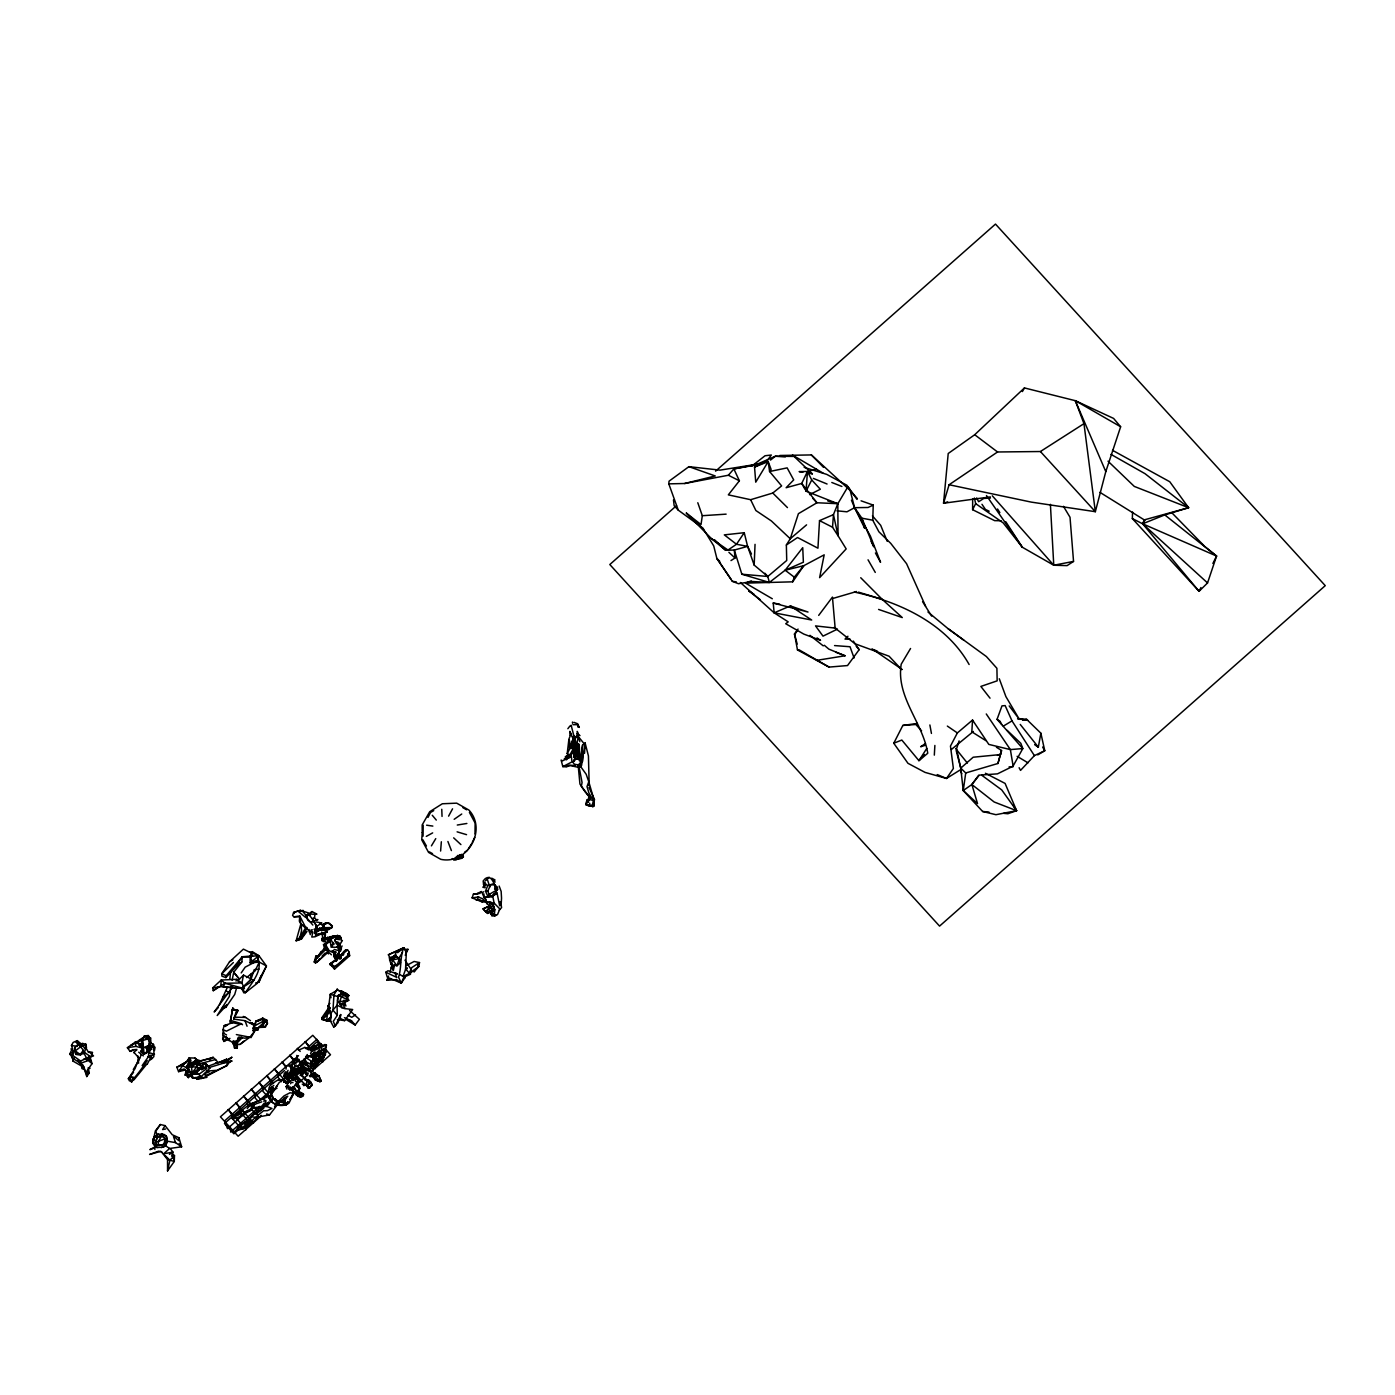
<?xml version="1.0" encoding="UTF-8"?>
<svg xmlns="http://www.w3.org/2000/svg" width="1395" height="1395" viewBox="0 0 1395 1395"><rect width="100%" height="100%" fill="white"/><g stroke="black" fill="none" stroke-linecap="round" stroke-linejoin="round"><path stroke-width="1.5" d="M154.862 1149.445L154.862 1146.341M572.386 746.22L571.253 745.61L574.548 746.569L572.386 746.22L572.874 742.035L574.252 757.258L574.391 756.317M584.557 753.283L585.115 742.977L584.522 744.198L577.53 735.618L577.251 731.381L578.576 734.45L576.763 744.947L574.165 737.519L577.53 735.618M1001.139 520.753L994.652 520.649L972.611 509.698L972.681 499.044M147.94 1046.703L150.451 1043.46L150.276 1038.368L148.288 1035.526L144.435 1035.979L142.743 1039.816L143.022 1045.936L138.506 1044.768L143.232 1048.848M341.67 954.529C343.222 951.756 346.989 946.787 349.151 952.192L347.843 955.697L335.846 966.264L333.911 966.735L330.981 963.352L329.743 963.997L339.055 957.005M80.631 1061.002L88.356 1057.532L86.891 1060.967L80.596 1063.374L80.631 1061.002L71.895 1054.864L73.813 1053.051L71.476 1045.465L73.15 1042.449L77.178 1040.653L81.852 1044.419M291.102 1070.488L291.328 1073.731L290.282 1074.063L292.462 1069.686L302.419 1067.489L302.244 1061.996L300.989 1067.297M151.567 1045.849L149.195 1050.4L148.376 1056.608L151.549 1055.649L147.992 1057.305L142.133 1065.606M294.868 1067.158L289.916 1073.592L292.967 1061.037L295.008 1059.433L299.227 1059.45M577.757 751.992L577.826 747.877M196.765 1063.897L196.8 1062.572L191.935 1067.053L192.057 1064.472L195.195 1064.089M405.248 955.331L407.95 949.106L406.346 952.018L405.526 969.542L403.033 976.448L404.864 977.843L401.272 983.109L387.269 977.215L385.822 972.245L387.984 970.746L396.982 973.919M302.645 1070.732L302.279 1069.756L298.6 1072.284L288.067 1074.342L297.274 1071.761L301.006 1069.023L302.645 1070.732L301.773 1072.738L299.977 1072.772L303.273 1070.035M321.809 938.207L321.757 940.614L325.122 941.241M328.418 1008.236L326.447 1021.088L321.739 1017.931L328.767 1007.643M797.19 644.106L794.505 633.871L798.045 629.075M571.043 746.656L571.967 741.966L574.566 739.612L575.455 740.815L573.833 745.662L575.211 742.471L573.293 742.524M223.357 1033.468L222.991 1029.894M499.166 886.069L501.154 891.422L501.537 898.136L501.154 904.78L499.654 905.774L497.073 893.027L491.912 896.601L488.006 896.706L485.495 891.143L487.797 885.529L493.342 883.785L497.474 887.22L497.562 889.539L492.749 896.148L494.109 903.053L499.846 908.965L497.544 914.545L494.824 915.922L491.947 915.73L493.882 906.436M324.616 938.225L324.39 932.871M925.617 606.267L906.576 563.702L890.742 543.37L878.902 531.791L872.747 520.195L873.235 505.095L861.081 500.822M576.867 753.213L578.419 745.017C570.468 745.558 575.019 741.041 579.187 744.494L578.506 759.054M1171.713 512.628L1204.809 546.526L1216.562 556.047L1207.547 582.936L1199.072 591.288L1132.339 518.574L1132.566 512.035M330.999 951.39L333.388 950.815C331.068 954.337 326.029 947.571 324.878 945.165L325.105 943.578L331.661 938.591M342.821 954.755L343.571 954.058L340.729 955.017M289.532 1080.637L287.126 1083.409L282.47 1079.137L284.214 1080.044L284.109 1082.276L284.214 1080.044L282.47 1079.137L285.556 1082.311L283.795 1081.108M673.471 499.881L674.169 505.757L678.284 510.169L702.836 528.025L713.734 545.951L716.856 558.418L732.288 581.297L738.461 583.72L752.027 581.506L769.377 582.447L767.791 576.484L754.172 565.097L755.044 544.346M258.982 969.141L254.239 969.664L251.013 979.273L241.544 988.235L243.829 992.839L245.346 992.717C251.78 982.603 263.951 969.961 257.29 957.214M404.864 977.843L403.26 978.505L401.272 983.109L398.551 977.163C401.586 968.078 399.964 957.598 403.486 948.304L406.346 952.018M80.596 1063.374L71.755 1057.584L71.895 1054.864M74.58 1047.924L75.975 1054.358L80.875 1054.672L75.975 1054.358L74.58 1047.924L78.329 1044.14L82.933 1045.797L85.827 1044.28L85.618 1048.517L86.507 1047.662L85.827 1044.28L82.288 1043.338L80.369 1045.64M287.736 1080.654L284.127 1076.504L284.284 1073.313L285.26 1073.278M303.953 1058.91L306.865 1058.23L315.13 1051.882M329.673 923.769L332.324 925.931L331.975 927.518L323.152 927.745L324.093 924.554L327.93 923.037L332.324 925.931L331.975 927.518L328.732 929.541L323.57 929.523M341.792 992.804L337.189 989.177L337.241 990.241L330.266 994.251L328.732 1006.179L330.859 1013.677L330.493 1021.123L333.684 1027.051L335.393 1025.953L340.676 1014.583L340.24 1018.35L344.617 1020.652L352.673 1009.527L344.129 1008.515L337.084 1005.22L337.782 996.623L341.792 992.804L343.222 992.926L341.269 990.781L348.872 995.559L346.431 998.681M343.536 954.79L339.7 956.395L335.567 961.138L337.573 957.04M336.3 961.207L338.183 957.266M241.579 1127.021L241.492 1128.712L232.093 1118.406L232.267 1115.076L228.152 1109.513L241.701 1124.37M245.816 1129.933L245.869 1128.939M247.49 1104.823L247.647 1101.492L243.55 1095.929L250.385 1103.428M249.269 1120.22L249.356 1118.581L253.506 1123.149L235.842 1102.713L239.957 1108.275L239.783 1111.623L248.136 1120.76M261.214 1116.349L261.266 1115.355M270.578 1084.438L270.735 1081.108L266.619 1075.545L273.472 1083.061M286.045 1069.18L286.132 1067.524L282.017 1061.961L286.184 1066.53M291.991 1089.181L292.043 1088.187M295.356 1081.16L295.531 1077.829L299.681 1082.38L295.566 1076.818M297.362 1049.371L297.414 1048.377L300.187 1051.429M310.823 1065.885L310.911 1064.228L315.078 1068.797L310.963 1063.234L315.584 1059.171M326.308 1050.644L326.36 1049.65L318.653 1056.451L322.768 1062.013L319.996 1058.962M325.279 1054.794L324.913 1053.661L322.611 1056.887L323.483 1057.358L325.314 1054.167M273.821 1085.38L270.456 1088.396L270.177 1093.314L272.688 1097.447L271.014 1100.76L269.026 1098.266L267.997 1093.506L269.165 1087.49L270.316 1088.85M864.656 528.199L854.577 507.693L849.973 489.662L847.916 486.75L837.837 503.7L833.46 514.633L819.528 520.614L817.941 548.2L797.556 537.528L786.361 544.992L786.728 560.476L767.791 576.484L741.861 574.217L734.311 550.048L725.609 550.258L711.328 538.505L686.357 513.081L701.022 524.555L702.313 515.714L697.796 502.741M934.319 755.131L934.877 745.453M154.008 1140.046L152.665 1143.046L155.386 1130.839L160.355 1124.527L165.063 1125.608L172.23 1134.728L178.926 1137.745L178.752 1140.604L174.881 1137.274M917.317 723.447L902.844 725.435L893.759 743.239L907.988 763.327L925.059 772.394L946.49 778.462L953.378 768.471L950.466 746.081L957.371 732.933L972.542 720.047L971.827 731.834L985.864 740.64M313.858 1053.347L312.131 1057.114L314.555 1060.514C318.81 1063.67 327.127 1056.643 318.426 1060.985L314.52 1058.7L315.654 1056.12M220.794 986.561L221.23 980.04L236.54 979.342L241.91 982.952L244.439 988.689L220.794 986.561L212.65 987.922L213.261 990.694L224.926 983.283L241.91 982.952L243.515 975.105L250.995 978.906L249.932 980.668M741.861 574.217L769.377 582.447L785.158 570.224L803.782 565.69L824.183 554.844L819.615 577.652L846.172 548.898L838.029 535.697L837.837 503.7L806.048 491.197L807.461 471.475L799.126 471.615L802.91 472.26M320.885 1046.442L320.867 1043.582L309.603 1048.517M832.536 527.24L833.46 514.633L838.029 535.697L832.536 527.24L819.528 520.614M423.069 836.18L423.191 825.265M474.997 833.966L475.137 823.05L469.417 812.413M440.611 851.037L441.343 841.778M491.947 915.73L490.918 913.917L492.017 913.202L495.644 914.963L494.353 915.312L494.789 909.784L493.464 905.669M167.226 1139.68L166.144 1144.894L163.389 1147.109L156.955 1147.562L153.607 1144.493L153.171 1139.122L158.158 1134.135L164.348 1134.553L166.423 1136.367L167.226 1139.68L166.144 1144.894L163.389 1147.109M198.683 1067.803L200.863 1068.117L195.718 1073.749L185.953 1071.43L185.692 1074.708L188.377 1077.638L199.101 1063.827M233.296 1040.635L234.569 1048.133L237.202 1048.29L237.551 1044.035M333.614 956.116L335.724 951.861L334.73 957.842L338.584 954.006L342.054 945.932M678.284 510.169L668.798 483.856L669.042 481.188L688.903 466.662L720.064 470.132L761.897 463.436L754.538 467.063L755.741 482.164L768.174 461.64L771.121 469.435L769.587 471.51L781.618 485.896L772.778 493.045L750.632 499.706L728.329 494.859L739.385 480.804L733.857 468.912L761.897 463.436M338.619 936.219L332.463 936.028L330.197 941.154L331.121 947.188L337.171 947.257L339.717 945.949L340.519 948.722L339.578 948.74L339.665 944.293M589.196 785.507L588.428 755.898L585.115 742.977L581.523 765.663L578.262 767.076L577.53 764.809L574.339 764.216L572.874 762.211L574.112 759.944L577.321 758.723L580.616 759.281L582.081 761.286L580.843 763.553L577.635 764.774M153.485 1047.767L153.764 1044.716L150.294 1042.85M232.111 980.249L233.715 972.263L241.841 961.957L242.329 956.743L252.547 955.924M244.142 1114.553L244.822 1112.303L244.142 1114.553L237.429 1118.058M335.009 941.189L335.166 939.585L338.636 937.754M581.052 760.589L582.604 744.947L584.139 743.831M294.223 1077.969L292.967 1076.853L289.306 1078.021L288.19 1082.712M403.661 977.267L410.409 974.303L411.577 967.712L419.494 962.567L414.123 961.469L406.084 965.724M341.182 938.591L339.996 936.15L340.624 938.085L339.491 936.551L333.44 936.167L332.481 938.539M593.084 806.589L594.253 805.386L593.084 806.589L586.301 805.124L586.876 800.311L589.998 798.533L586.876 800.311L585.795 804.462L589.475 806.066L593.712 805.595L594.409 799.405L589.021 787.46M263.184 1025.273L262.365 1019.187L255.983 1020.983L253.349 1027.784L258.11 1027.801L263.184 1025.273L264.841 1021.471L262.696 1018.088L257.221 1021.105M294.659 1087.751L293.909 1089.216M316.369 961.05L315.479 962.968L314.224 962.009L321.269 951.512M574.13 750.963L570.782 755.148L567.19 753.718L568.916 739.088L571.043 733.84M249.897 1122.19L249.374 1124.509C247.804 1128.52 231.587 1133.089 241.108 1125.782M291.381 1072.371L292.357 1073.261L291.381 1072.371L292.357 1073.261L295.165 1071.203L292.863 1069.058L289.916 1073.592M290.98 1089.216L289.55 1089.722L287.945 1086.722L289.55 1089.722L291.311 1089.233L296.315 1084.002L296.594 1081.718M393.826 959.376L395.779 952.349L403.486 948.304M349.151 952.192L349.604 955.802L334.538 969.106L329.883 963.928M297.379 1082.101L296.263 1081.526L299.559 1086.478L297.676 1093.593L303.151 1095.929L303.325 1093.802L298.757 1091.378M314.45 933.412L315.008 929.419L316.979 926.908L313.108 919.532M985.393 773.248L1005.097 783.415L1016.606 810.687L995.925 814.697L982.621 811.489L963.247 790.547L965.724 772.969L960.754 768.122L956.168 750.475M306.551 1080.393L307.911 1079.73L311.713 1084.037L309.725 1088.152L307.876 1087.804L308.452 1083.828M582.604 744.947L580.215 760.955L579.134 760.571M253.349 1027.784L255.285 1025.517L255.983 1020.983L262.365 1019.187L267.456 1023.267L265.381 1027.191L258.528 1027.487L264.841 1021.471L263.08 1023.738M321.774 1049.232L319.577 1056.887L321.269 1056.085M338.41 995.228L337.555 1000.703L340.293 1004.679L348.715 1000.32L346.03 993.938L338.41 995.228L348.715 1000.32L339.735 1001.61L340.293 1004.679M477.648 893.567L473.428 894.125L472.103 897.874L477.787 897.055L477.561 898.38L478.991 897.177M240.463 1024.349L230.227 1022.186L232.791 1008.027L235.11 1010.189L237.987 1010.416L233.819 1019.117L244.979 1020.669L253.472 1024.819L254.5 1031.463L250.96 1037.706M415.832 968.845L413.984 971.984L418.849 966.491L419.494 962.567L417.663 965.706M252.844 953.744L243.41 949.123L229.495 961.852L221.7 973.815L221.944 976.186L225.885 977.599L226.199 975.715L242.329 956.743L251.1 957.284M316.386 920.002L314.468 917.736L315.026 914.318L316.909 914.109L312.009 911.563L306.133 916.742L307.859 920.247L310.893 922.304L317.92 919.619L316.682 919.584M566.091 756.7L565.777 758.496L565.446 756.77L566.562 758.148L566.457 756.77L569.456 755.881M1017.984 718.547L1026.598 719.314L1040.862 733.195L1038.333 747.145L1035.055 744.86M154.496 1050.505L155.072 1047.314L153.956 1046.459L150.66 1047.889L149.195 1050.4M168.359 1166.813L167.557 1170.911L174.288 1161.46L174.48 1155.618L172.248 1153.543M143.214 1038.473L144.435 1035.979L148.166 1038.63L149.788 1044.942L146.213 1046.581L147.818 1052.214L144.138 1054.132L142.395 1051.411L143.406 1046.808L142.185 1041.35L144.47 1036.119L150.608 1038.054L150.747 1042.867L148.881 1045.151M155.298 1142.435L157.583 1136.89L160.39 1135.704L164.645 1137.396L165.656 1140.779L164.087 1143.917L161.436 1145.225L156.711 1144.528L155.298 1142.435L165.081 1138.843L165.656 1140.779M164.087 1143.917L165.081 1138.843L161.82 1135.443L157.583 1136.89M230.925 986.248L229.338 996.431L217.201 1015.525L226.949 1004.871L222.293 1008.01L225.816 1007.417L234.709 994.461L236.836 987.119M272.548 1091.762L273.106 1087.838L271.572 1086.81M321.861 1050.644L319.106 1058.788L321.687 1058.944L322.541 1057.672M576.397 753.753L577.495 748.417L576.152 744.825L573.223 744.058M280.883 1082.032C282.453 1075.214 271.327 1084.246 269.479 1086.443M393.32 970.624L394.489 965.166M299.227 1071.203L301.651 1067.646L301.704 1062.345M575.943 753.98L577.042 748.941L578.611 747.859M195.718 1073.749L191.987 1074.499L187.854 1070.331L189.162 1067.28L191.481 1066.844L192.126 1072.441L189.145 1074.987L185.099 1075.074L185.953 1071.43M165.116 1155.531L169.911 1160.204L167.557 1170.911L167.539 1159.541L161.593 1152.096M251.518 955.401L252.338 951.634L258.79 955.749L257.639 960.632L245.206 967.136L241.195 972.925M316.944 928.372L315.427 935.33L327.197 932.174L316.613 934.266M965.724 772.969L997.931 763.483L1001.383 750.58M86.49 1072.982L86.769 1076.539L89.263 1072.964L87.798 1071.848L86.769 1076.539L85.13 1071.465M592.038 806.083L593.45 800.486L588.952 793.127L587.016 786.553L588.777 781.758L586.214 774.312L579.535 765.001M273.106 1097.394L271.223 1093.802L273.106 1087.838M298.007 1091.099L299.977 1087.873L296.978 1094.482M189.197 1070.941L186.895 1067.698L190.4 1059.293L189.127 1057.898L185.762 1063.077M232.791 1008.027L230.227 1022.186M301.721 936.76L306.9 931.389L301.547 938.905L296.124 940.753L300.012 937.283L301.564 930.709L301.093 924.414L299.332 921.118L299.82 916.131L305.069 926.315M320.99 1059.067L321.46 1057.183M257.552 1028.586L258.267 1029.684L253.419 1030.504L254.239 1027.313M132.769 1080.41L134.147 1078.3L131.705 1081.945L129.822 1078.352L130.659 1076.434L129.072 1080.532L131.705 1081.945L133.554 1077.376M153.276 1049.145L153.956 1046.459L153.834 1056.73L151.602 1058.387L148.288 1056.608L150.503 1055.457L151.602 1058.387M947.641 501.851L943.543 503.246L948.216 453.497L974.704 434.734L1024.436 387.932L1075.318 400.679L1113.594 418.413L1120.638 426.765L1105.799 471.615L1095.337 511.686L1031.289 502.113L949.106 484.745L943.543 503.246L990.38 496.899M586.876 800.311L587.609 802.561L588.847 796.963M291.817 1089.164L293.351 1091.448L292.287 1096.034L289.637 1099.487M316.107 931.337L316.979 926.908L312.794 920.02M308.155 1072.947L307.72 1074.534L303.97 1067.907M188.377 1077.638L189.145 1074.987L185.849 1071.674L192.126 1072.441L187.854 1070.331M997.931 763.483L1001.68 750.545L996.414 747.232M232.826 1022.605L224.194 1025.621L223.026 1029.597L226.409 1031.167L241.457 1023.686L242.521 1024.767M391.21 964.608L392.605 959.847L396.041 956.307L399.388 958.574L400.417 962.864L396.982 965.776L391.21 964.608L389.571 959.76L396.041 956.307L399.388 958.574L396.982 965.776L392.605 959.847L389.571 959.76M288.067 1070.314L286.219 1074.708M571.531 745.366L567.19 753.718M319.281 1047.017L320.623 1043.756L322.663 1045.901M71.755 1057.584L73.011 1053.504M391.106 967.973L392.291 964.067M218.126 1007.713L214.167 1012.003L219.433 1004.696L227.385 987.224M229.809 979.342L230.628 971.391M389.99 972.21L391.786 966.421L393.006 969.961M139.866 1058.474L141.087 1054.62M255.634 983.004L258.964 982.115L260.917 975.994M290.701 1087.089L294.171 1092.425L289.027 1103.044C284.039 1106.95 274.885 1106.183 271.223 1101.004L273.124 1098.737M959.097 740.919L956.534 748.871L960.754 768.122L963.247 790.547L977.529 803.59L971.862 784.513L978.749 775.167L997.477 773.859L1012.979 766.239L1022.797 748.574L1020.844 743.343L1007.155 730.37M233.819 1019.117L236.766 1009.997L237.987 1010.416L236.104 1013.799M321.338 1058.526L319.106 1058.788M340.676 1014.583L337.991 1022.744L333.684 1027.051M330.999 938.713L330.197 941.154L324.878 945.165M338.479 957.929L340.31 958.034L340.502 956.133L339.159 956.865L339.857 958.731L338.479 957.929L339.857 958.731L339.177 957.266L334.73 957.842M496.568 888.563C493.83 884.622 491.999 874.09 485.32 878.554L483.176 880.942L483.594 884.726L486.994 885.005M792.691 581.82L794.278 577.164L803.782 565.69L792.691 581.82L745.54 583.127L772.324 598.769M335.846 966.264L347.843 955.697M313.875 1060.584L314.276 1059.45L310.858 1055.666L305.575 1057.131L307.318 1054.533M339.735 1001.61L341.356 997.024L346.03 993.938L346.814 1000.843M82.671 1045.169L75.278 1050.923L80.195 1054.463L84.014 1053.434L85.444 1049.406L82.933 1045.797M272.775 1089.879L273.141 1088.867M572.944 740.1L573.641 739.193L572.194 740.78L572.403 744.424L575.455 740.815M248.659 1125.381L254.553 1120.917M972.542 720.047L988.811 744.407L1010.364 749.586L1022.797 748.574L997.059 719.332L1001.976 705.887L1005.15 705.591L1012.003 720.884L1034.392 755.619L1020.53 770.389L1019.117 767.721M312.585 1069.913L313.456 1073.697L319.089 1075.963L320.745 1081.317L315.2 1079.695L311.469 1074.656M284.127 1076.504L284.929 1074.394M185.831 1069.913L178.595 1071.656L176.816 1067.175L187.819 1061.333L189.127 1057.898L195.004 1058.055L199.991 1063.391L195.004 1058.055M223.95 1035.979L231.954 1042.204L236.888 1041.333L238.475 1037.182L244.962 1038.176L249.897 1037.2L254.5 1031.463L252.826 1028.411M155.717 1141.511L157.286 1137.431L162.657 1136.123M225.816 1007.417L226.932 1004.505M242.486 1110.577L231.762 1116.732L232.372 1118.685L239.713 1117.203L242.573 1114.413L250.001 1111.013L252.983 1108.31L254.483 1104.439L261.719 1101.841M574.409 751.173L573.903 745.471M149.788 1044.942L148.219 1048.935L142.238 1046.372L141.366 1040.932L142.761 1039.728M87.798 1071.848L85.81 1072.528L84.014 1067.437L73.011 1061.107L74.249 1057.985M321.739 1017.931L326.587 1015.49L328.854 1009.84M294.45 1070.401L290.422 1067.158L292.392 1063.914M291.102 1072.964L292.462 1069.686M1200.921 587.574L1199.072 591.288L1142.644 523.805L1144.249 519.882L1188.592 507.71L1169.777 481.746L1112.478 450.289M395.116 979.726L386.868 980.284L388.612 976.012M284.702 1098.737L284.406 1097.76L287.806 1096.261L284.702 1098.737L283.499 1101.649L286.062 1098.44M307.911 1063.112L305.017 1062.641L305.854 1060.601M189.633 1070.139L186.895 1067.698L190.4 1059.293L180.321 1065.344L184.419 1064.123M418.849 966.491L409.153 973.396L410.967 969.194L404.969 960.161M323.361 932.819L322.21 935.487L323.065 938.207L331.87 937.091L328.697 938.12M152.665 1143.046L153.851 1140.308M212.65 987.922L221.23 980.04L224.926 983.283L223.235 987.119L240.184 987.956M495.364 893.306L491.912 896.601L489.087 894.491L487.814 891.091L490.639 884.744L495.173 884.936L494.667 889.278L497.562 889.539L489.087 894.491L488.006 896.706M307.179 927.623L300.867 939.044M258.563 1021.332L259.435 1019.414M335.567 961.138L342.263 953.866M274.92 1100.55L283.813 1103.044L284.859 1100.742L280.604 1100.55M392.518 959.551L394.314 955.645M73.011 1061.107L72.959 1058.125L69.75 1054.097L71.703 1049.894L70.988 1048.883M224.002 1031.986L222.694 1034.811L223.95 1041.42L229.879 1038.368M258.964 982.115L266.445 965.968L258.964 955.749L249.391 951.721M335.968 936.952L337.468 935.225L340.973 938.399L341.409 941.032M572.613 751.957L570.782 755.148M568.497 766.308L569.038 765.158L575.228 765.559M306.133 926.995L300.012 937.283M325.436 937.492L323.326 941.677M314.729 961.975L315.933 958.539M293.229 1072.982L296.228 1069.267L295.356 1070.227M577.356 734.799L576.728 737.31L574.531 738.443L572.107 736.944L569.91 731.346L571.375 735.304L569.823 733.107M252.338 951.634L250.123 956.307L250.141 962.881L259.278 962.079L266.445 965.968L257.29 983.301L245.346 992.717L241.544 988.235L254.012 980.127L251.013 979.273M259.278 962.079L255.041 970.937L246.496 977.564M314.224 962.009L315.898 956.063L318.967 955.906M323.291 1053.661L326.012 1047.959L326.413 1044.994L324.895 1044.541L310.841 1050.784L321.199 1046.285M668.798 483.856L684.649 483.507L728.382 475.242L733.857 468.912L754.904 465.163L775.358 456.252L794.051 456.427L812.361 473.847L807.461 471.475L801.706 483.455L786.135 487.727L793.703 479.897L787.146 467.883L769.587 471.51L768.174 461.64L754.538 467.063M300.082 1069.023L301.634 1065.815M322.193 1056.939L326.413 1044.994L311.521 1051.708L310.562 1053.521M326.814 938.015L331.87 937.091L330.406 936.673L330.632 938.068L330.406 936.673L332.603 936.603M324.948 1054.759L323.483 1057.358L319.124 1058.474L313.84 1067.681L311.939 1068.553L309.899 1068.988L304.808 1062.868L304.162 1064.054L311.381 1066.844L319.124 1058.474L323.745 1057.794L320.885 1059.59L311.905 1071.395L304.354 1066.879L302.698 1064.193L305.017 1059.45L300.082 1061.804M333.143 937.893L334.085 935.958M322.698 1059.642L322.751 1057.916M302.471 1066.687L301.303 1068.047L292.863 1069.058M1212.883 563.458L1216.562 556.047L1164.773 514.912L1142.644 523.805L1132.339 518.574M337.991 946.63L339.665 943.247L340.519 948.722L339.473 943.473M334.085 955.139L335.724 951.861L333.265 951.547L333.667 953.709M164.819 1142.871L165.307 1139.157M428.003 817.418L430.497 812.465L433.723 810.635M472.242 842.423L474.736 837.471M576.728 737.31L577.443 735.897L574.531 738.443L571.13 725.173M806.048 491.197L811.716 479.967L807.461 471.475M972.611 509.698L975.663 503.63L974.407 498.015M290.578 1083.741L291.363 1082.206L293.002 1082.642M296.821 1084.56L297.414 1083.392L296.315 1084.002M332.359 952.227L333.388 950.815M287.754 1101.841L286.219 1104.805L284.092 1103.532M147.155 1064.35L150.433 1058.09M274.519 1106.828L276.315 1103.428L284.092 1095.842L290.003 1092.756L292.2 1093.105M346.309 950.483L345.629 949.908L347.529 949.873L330.162 964.939M88.513 1052.458L86.281 1048.499M85.81 1072.528L92.035 1063.653L90.57 1058.631L86.717 1059.276L86.891 1060.967M448.597 816.145L452.555 808.821M577.792 756.805L574.182 735.862L576.955 752.62L580.355 760.519L576.728 752.306L574.095 735.74M335.271 954.058L333.754 956.831L335.131 957.755M325.105 1015.089L328.104 1009.649M313.456 1073.697L309.341 1075.789L310.126 1076.731L314.625 1075.632L314.712 1072.633M317.833 931.093L323.466 928.756L324.041 930.238M337.189 989.177L333.963 995.001L332.969 1010.067L330.859 1013.677M320.519 1045.239L321.042 1044.297L318.775 1044.471L307.981 1048.97L304.773 1047.436L298.443 1050.208M147.242 1060.566C142.395 1067.75 137.477 1074.691 131.514 1080.863L128.34 1078.788L135.053 1068.57L138.994 1058.16L133.885 1052.249M295.967 1094.866L300.396 1096.836L303.325 1093.802M577.896 727.057L577.46 723.674L573.903 722.348M1022.396 391.577L1024.436 387.932M161.82 1135.443L158.385 1141.563L158.42 1145.4M584.592 748.801L585.15 747.79M254.866 1024.453L250.49 1022.936M152.979 1043.809L149.143 1052.737L154.496 1054.219L148.376 1056.608L150.503 1055.457M325.105 943.578L328.662 950.134M319.35 958.906L318.147 961.033L328.052 952M269.828 1095.825L250.42 1104.474L247.229 1108.606M154.793 1136.262L153.171 1139.122L153.206 1143.237L156.955 1147.562M326.116 930.657L323.134 926.751L322.193 928.495L323.692 927.466L326.081 929.471M338.113 953.57L338.845 952.314M232.773 986.98L219.433 1004.696M574.531 738.443L575.141 737.397L573.188 737.815L573.798 736.769M319.403 1049.72L313.09 1058.997M290.701 1098.109L292.776 1094.569M178.595 1071.656L182.431 1065.885L186.895 1067.698L196.852 1060.06L198.508 1062.38M587.609 802.561L590.556 798.167L581.331 786.379L582.064 782.49L579.448 768.837M322.873 1057.34L324.913 1053.661L325.663 1054.132M570.694 754.712L571.462 753.439L569.631 755.48L573.572 748.226M910.551 648.483L901.205 664.194C895.904 697.186 922.688 722.087 927.762 753.248L918.939 760.676L901.815 740.047L893.759 743.239M133.31 1069.512L139.221 1059.694M431.421 845.858L435.763 838.622M304.162 1064.054L304.651 1063.252L302.698 1064.193L306.22 1064.699L304.72 1062.746M266.044 1105.555L269.061 1102.085L265.364 1104.491L264.3 1103.079L261.318 1106.706L266.759 1106.462L271.502 1100.515M794.505 633.871L797.469 649.931L829.066 667.089L847.532 665.554L859.163 649.651L853.322 641.072M342.42 940.422L339.787 944.746L338.148 944.868L336.265 943.822L334.887 939.376L339.996 936.15L333.44 936.167M137.059 1043.547L139.186 1040.095L142.743 1037.88L141.715 1039.816L142.063 1048.011L135.943 1046.389L127.398 1047.697L130.084 1051.394L135.315 1049.406L136.553 1050.452L136.762 1049.319L133.815 1052.719M165.063 1125.608L162.64 1129.549L165.621 1128.991M186.651 1066.251L190.819 1060.619M402.527 952.314L399.092 957.842L400.417 962.864M786.361 544.992L790.267 538.749L798.411 513.674L816.947 502.758L837.837 503.7L827.828 500.979M468.441 848.718L471.405 844.062M592.544 804.514L591.619 805.979L585.795 804.462M926.751 748.452L918.939 760.676L924.362 754.521M279.523 1082.032L275.007 1088.972L277.047 1088.205M485.268 882.146L483.594 884.726L485.6 884.517M1207.547 582.936L1142.644 523.805L1144.999 520.161M485.966 883.942L482.844 887.255L485.076 887.761M492.418 911.58L490.918 913.917L494.824 915.922M337.294 1015.316L332.969 1010.067L337.084 1005.22L337.294 1015.316L333.248 1021.419L335.393 1025.953M578.716 766.657L579.762 767.302L580.878 765.628L580.198 762.036M751.469 553.972L747.615 546.369L736.49 544.259L724.319 534.878L744.232 532.698L736.49 544.259L727.998 550.031L725.609 550.258L714.624 539.848M157.67 1137.064L155.856 1131.188L160.355 1124.527M313.544 1058.857L311.8 1061.438L306.865 1058.23M229.46 1062.048L228.17 1060.81L225.362 1062.572L219.939 1062.083L226.548 1059.171L229.46 1062.048L227.141 1065.449L206.669 1075.196M456.74 856.617L453.776 859.756L452.678 858.588L456.357 859.442L463.402 856.896L462.024 854.751L458.99 855.24M238.231 1129.845L237.429 1128.45L240.603 1124.492L247.612 1121.44L252.39 1115.477L263.132 1108.519L253.681 1107.735L243.462 1112.565M224.421 1036.258L222.607 1038.909L223.95 1041.42L227.542 1038.072M274.466 1100.324L275.181 1099.277L275.966 1100.742M255.791 1119.365L258.127 1116.994L269.531 1114.901L277.169 1105.014L285.121 1097.516M794.487 634.83L796.841 631.429M242.329 956.743L235.249 966.892L241.841 961.957M287.213 1085.118L288.625 1081.003M263.986 1107.857L256.628 1113.768L257.744 1115.529L242.922 1128.59M271.066 1094.099L277.309 1085.467M167.539 1159.541L169.911 1160.204L174.48 1155.618L171.602 1156.193L172.928 1152.061L170.765 1149.201M319.682 1058.543L320.362 1057.619M341.461 948.67L340.642 950.117L339.421 946.438M351.47 1020.687L346.483 1019.762L355.167 1024.994L359.404 1019.309L349.535 1010.451M818.691 615.387L832.449 597.095L835.152 628.099L854.978 643.758L889.068 656.208L901.676 669.617M296.089 1084.037L299.646 1088.71L295.984 1092.669L297.484 1095.895M313.422 1068.134L320.449 1058.84L323.745 1057.794M84.833 1045.587L85.827 1044.28M288.852 1081.753L286.115 1082.938L287.126 1083.409M80.195 1054.463L83.438 1050.208L78.329 1044.14M92.035 1063.653L86.717 1059.276L89.158 1056.067M567.852 728.713L569.927 726.01L571.427 726.376M306.133 916.742L312.009 911.563M308.87 1088.152L312.096 1085.362L311.713 1084.037M785.158 570.224L802.735 547.677L803.38 562.22L785.158 570.224L794.278 577.164M133.519 1072.389L128.34 1078.788L132.734 1076.888M330.929 938.364L328.61 937.928L327.232 939.672L321.931 939.149M963.247 790.547L971.862 784.513L978.941 775.55M330.999 1015.996L327.738 1006.039L329.917 1003.301M315.636 956.656L316.682 956.028M325.157 1053.957L322.733 1057.148L319.124 1058.474L320.885 1059.59L311.364 1071.848L301.39 1066.879M223.113 1062.397L224.996 1060.043L217.69 1063.025M326.587 1015.49L330.005 1011.288M242.224 1037.671L235.79 1044.297L234.97 1040.844M272.252 1092.86L275.861 1088.396L271.014 1092.215M312.41 1061.787L309.219 1063.897L306.726 1062.17M257.744 1115.529L263.533 1110.769L267.369 1110.664L271.973 1108.467L266.759 1106.462M326.168 946.176L316.177 958.173L317.711 957.633L316.299 955.837M485.634 880.559L489.261 877.315M256.82 1118.877L258.546 1117.29M303.447 1095.267L300.396 1096.836L294.519 1093.087M146.702 1064.228L134.007 1079.782L131.514 1080.863M491.598 896.497L493.9 893.933M223.95 1041.42L227.315 1037.688M579.936 758.601L579.187 744.494L574.653 744.041L578.419 745.017M319.978 1081.7L321.216 1080.428L319.978 1081.7L317.014 1080.741L315.2 1079.695L313.509 1075.789L312.027 1076.522M323.117 929.384L323.588 928.32L322.106 928.878M246.061 1121.353L238.789 1126.41M499.27 910.115L501.59 907.587L501.154 904.78M225.885 977.599L239.975 962.533M236.888 1041.333L240.533 1037.496L239.277 1038.455M323.152 927.745L322.193 928.495C323.012 924.24 326.639 931.459 324.146 928.111M307.441 1081.578L308.295 1080.707L300.797 1075.44M225.502 1026.493L226.688 1025.273M292.252 1079.259L290.195 1081.212M285.19 1105.154L288.224 1102.067M200.863 1068.117L191.987 1074.499M452.119 858.745L455.45 859.704L461.222 858.483L463.402 856.774L462.024 854.751M239.417 979.185L233.715 972.263L239.417 979.185L243.515 975.105M318.409 956.726L325.68 949.489M322.193 956.011L325.244 952.994M310.51 1067.018L319.629 1057.985M242.503 1110.455L235.79 1114.884M272.217 1100.027L271.885 1102.12M847.916 636.242L845.021 639.084L850.357 639.294M199.747 1075.963L196.974 1078.178L192.597 1078.091L191.516 1074.202L200.479 1067.175M326.953 952.68L316.648 962.515M189.772 1075.039L192.597 1078.091L201.159 1076.678L209.808 1068.308L205.762 1063.653L201.56 1063.653L206.477 1064.385L204.49 1068.204L201.752 1068.954M330.388 1017.304L326.447 1021.088L331.243 1017.112M233.383 962.533L221.7 973.815L226.199 975.715M570.869 747.633L569.509 748.958L569.282 740.047L571.322 748.557M287.248 1075.231L290.282 1072.302L287.265 1074.098M461.919 856.39L463.035 855.327M186.895 1067.698L196.852 1060.06M405.526 969.542L407.288 967.886L406.346 969.821L410.409 974.303M245.555 1122.835L252.007 1116.785L255.25 1117.29M315.584 933.203L318.688 930.308L323.849 928.582L315.863 930.936M490.465 905.983L485.739 911.842L483.036 908.877L490.273 905.529L488.442 908.947L491.894 912.295M951.373 749.499L973.326 731.468M256.628 955.61L258.79 955.749L250.141 962.881M339.02 958.191C341.688 958.749 339.264 955.104 340.31 958.034L339.247 957.981M200.985 1061.089L213.086 1057.305L218.23 1062.467L215.388 1063.112M270.107 1099.923L271.24 1100.55L268.224 1094.587M293.7 1069.041L296.124 1071.499L301.006 1069.023L302 1071.395M178.926 1137.745L181.629 1146.795L169.615 1148.469L163.529 1153.874L172.928 1152.061L169.44 1154.38M676.523 505.635L609.807 564.539L939.567 926.106L1325.25 585.656L995.489 224.089L715.583 471.161M298.495 1055.666L224.612 1120.865L227.524 1128.642L247.543 1110.978M306.185 1048.866L316.961 1039.362L319.961 1045.43L316.822 1041.995L309.132 1048.796L309.219 1047.139L305.104 1041.594L309.272 1046.145M284.51 1070.523L224.49 1123.516L233.872 1133.804L238.493 1129.741M259.854 1100.097L269.078 1091.954M281.389 1081.09L286.01 1077.01M259.906 1106.252L230.663 1132.06L230.75 1130.386L233.959 1132.165L261.719 1106.706M286.062 1083.165L289.149 1080.445M292.218 1077.725L295.304 1075.004M299.925 1070.924L302.994 1068.221M244.648 1124.3L247.735 1121.58M300.065 1075.388L306.22 1069.965M312.375 1064.524L316.979 1060.444M323.134 1055.021L326.221 1052.301L324.128 1050.016M261.231 1115.86L238.144 1136.227L220.427 1116.802L312.776 1035.299L322.297 1045.744M296.629 1084.612L307.406 1075.092M315.096 1068.308L330.493 1054.725L326.325 1050.156M144.138 1054.132L143.406 1046.808L140.703 1051.394L144.138 1054.132L146.458 1052.074M293.647 1069.337L292.793 1068.291L295.13 1066.233L297.902 1066.722M288.469 1102.835L286.219 1104.805L281.005 1105.136L275.704 1102.992M960.754 768.122L973.169 757.223L999.884 754.608M479.688 893.62L481.519 891.527L477.561 893.271M311.922 1056.538L318.304 1051.063M806.572 524.851L790.267 538.749L771.365 520.945L755.881 510.535L750.632 499.706M254.117 1113.995L255.686 1112.669M311.905 1071.395L310.736 1070.75M176.816 1067.175L183.896 1064.647M315.479 962.968L317.153 961.591M307.109 1057.445L310.789 1055.719L311.207 1056.991L325.384 1048.325L321.757 1049.964L321.53 1048.168M290.422 1067.158L291.311 1066.443M322.611 925.478L325.872 922.88L327.93 923.037M314.52 1058.7L321.949 1052.772M339.002 955.645L343.571 954.058M770.493 460.088L775.358 456.252L785.385 456.862M158.158 1134.135L154.2 1137.274L152.84 1141.284L153.607 1144.493M187.819 1061.333L190.4 1059.293L190.766 1064.036M477.857 896.915L482.6 898.694L489.75 906.349M267.77 1094.779L261.214 1099.504M390.67 957.999L390.74 959.464L388.403 954.773L404.009 947.676L397.784 952.558L395.779 952.349M751.818 466.087L765.053 455.747L771.313 455.032L767.564 460.193L760.327 464.256M573.24 752.393L572.647 752.986M242.085 1127.404L249.722 1122.696M571.549 734.119L569.805 735.008M227.158 1060.828L231.797 1057.305L222.346 1062.554M577.948 743.622L576.152 744.825L577.042 749.446M213.261 990.694L218.37 986.84M297.205 1061.072L289.951 1065.954L291.555 1068.256L292.479 1067.82M228.815 1059.52L231.797 1057.305M296.699 1062.362L299.053 1060.619L302.017 1064.542L302.419 1067.489M235.79 1044.297L239.975 1044.437L249.897 1037.2L236.365 1034.567M209.703 1059.747L213.086 1057.305M497.073 893.027L492.749 896.148L484.989 897.473L487.204 904.082M308.312 1083.095L310.632 1081.526L312.096 1085.362M223.113 996.972L229.722 992.246L226.164 991.165M191.708 1065.71L195.963 1062.694L196.869 1067.053L198.979 1069.738M315.096 1056.242L320.658 1052.283L319.734 1049.825M315.706 927.152L321.652 922.967L316.334 921.99M150.032 1060.043L152.578 1058.264M293.752 1061.316L295.461 1060.113M454.177 819.301L461.745 814.017M464.535 852.293L467.447 850.27M201.63 1069.843L204.123 1068.117M269.13 1097.987L271.397 1096.418M339.578 948.74L339.892 948.077M194.446 1072.86L199.677 1069.32L200.932 1065.449L196.643 1063.548M343.222 992.926L337.782 996.623L330.266 994.251L331.016 997.721M949.106 484.745L997.547 451.98L1040.408 451.527L1083.967 423.661L1075.318 400.679L1120.638 426.765M925.426 743.535L920.648 746.743L924.815 745.453M592.457 806.589L594.253 805.386M239.731 1112.635L233.68 1116.645L235.72 1113.873L242.747 1111.327M483.629 891.806L482.095 892.817L484.327 897.996L483.856 893.864M315.479 1074.656L312.445 1076.644L310.108 1071.343M1063.443 506.315L1070.017 517.266L1073.54 561.418L1067.088 565.62L1053.766 565.237L1022.291 547.224L1003.214 522.916L975.663 503.63M233.453 1115.616L231.762 1116.732L232.145 1118.04L234.744 1118.685M388.403 954.773L404.009 947.676M730.997 560.581L735.008 558L734.311 550.048L747.615 546.369L754.172 565.097M69.75 1054.097L72.296 1052.475M355.551 1014.897L351.767 1017.304L348.14 1015.264M240.01 1111.745L250.246 1103.881L259.54 1100.603M185.099 1075.074L190.156 1075.615M253.384 972.716L250.594 974.46L250.995 978.906M229.495 961.852L232.826 959.812M334.015 949.437L340.676 951.024M321.757 1019.361L330.667 1021.157L321.757 1019.361L325.052 1017.356M319.996 1061.176L322.576 1059.607L322.646 1057.794M130.084 1051.394L133.031 1049.598M1003.336 726.115L1012.003 720.884M287.492 1075.597L293.979 1075.057L298.6 1072.284M1037.74 754.904L1044.768 750.719L1040.862 733.195M244.038 1041.036L239.975 1044.437M336.125 965.445L333.911 966.735L334.538 969.106M493.778 903.14L492.051 904.134L489.174 901.711L490.465 906.192L493.603 906.262M455.189 857.995L461.64 854.333M185.762 1067.698L191.621 1064.368L196.364 1059.084L200.078 1064.873L197.515 1063.356M299.785 915.992L293.874 916.794L292.601 915.469L293.613 912.417L300.413 910.342L308.644 912.993M409.153 973.379L412.013 971.792M426.295 836.39L432.659 832.885M292.444 1066.321L292.096 1068.012M238.318 1039.013L241.684 1037.182M241.039 1113.838L232.145 1118.04M255.285 1025.517L262.051 1021.855M873.235 505.095L868.056 507.484L854.577 507.693L846.957 511.808L836.93 510.814M565.725 759.525L570.276 757.084M154.828 1146.986L149.875 1149.637L153.607 1148.294M192.493 1075.423L190.975 1075.719L193.138 1077.01M248.519 1106.497L254.483 1104.439L253.698 1103.602M302.698 1064.193L306.011 1062.484M161.262 1147.666L165.552 1145.417L167.104 1141.267L166.423 1136.367L161.471 1133.594M253.419 1030.504L262.87 1025.604M403.73 976.221L407.724 974.181M297.92 1066.286L300.518 1064.943M314.433 1077.481L319.089 1075.963M140.494 1044.785L141.767 1044.14L135.071 1042.239L127.398 1047.697L128.846 1048.186M809.588 494.632L820.33 489.244L811.716 479.967M491.302 911.632L487.727 913.411L485.739 911.842L491.737 910.656L487.727 913.411L483.036 908.877L487.64 906.907M189.598 1063.827L193.242 1061.996M569.352 757.433L562.516 760.85L561.139 760.101L562.83 766.622L566.911 766.936M325.645 941.311L324.46 941.817M300.187 1072.947L285.975 1077.463L284.44 1075.179L285.731 1071.744L287.074 1073.104M321.652 922.967L319.856 923.438L322.14 924.85L325.872 922.88L329.551 923.228M392.553 957.057L396.354 955.191M286.899 1089.129L286.062 1086.478L288.835 1085.746M202.624 1077.289L196.643 1079.259M315.026 914.318L308.068 913.917L312.375 918.764L314.468 917.736M1034.392 755.619L1044.768 750.719L1042.623 747.022M235.894 980.981L238.615 979.726M308.452 914.37L306.15 915.434L305.697 917.509L298.39 911.476M315.601 930.674L319.071 929.105L322.175 929.436M228.466 1062.572L231.814 1061.054L228.083 1061.944M83.595 1059.224L93.552 1055.91L88.931 1051.673L92.523 1052.371L90.902 1056.922L82.95 1051.342L84.014 1053.434M133.048 1044.454L130.956 1045.396L141.715 1039.816L135.071 1042.239L135.943 1046.389M997.46 755.392L1001.157 753.718M567.748 755.532L565.446 756.77L567.748 755.602M288.067 1066.129L290.352 1065.117M234.22 1017.182L245.607 1017.426L250.472 1020.704M206.582 1066.791L218.23 1062.467M562.83 766.622L572.002 761.897L571.026 753.701M386.868 980.284L390.687 978.627M225.641 1040.391L229.495 1038.734M740.396 582.517L774.155 612.823L790.372 605.936L808.019 612.039L773.214 603.058L774.155 612.823L788.192 621.874L785.716 623.739L803.747 634.062L820.539 640.375L817.051 637.899M564.26 758.897L569.753 756.561M208.919 1067.628L225.362 1062.572M287.039 1087.437L289.707 1087.036M238.423 1037.88L239.626 1037.374M293.491 1074.865L292.13 1075.44L294.205 1078.37M247.403 1111.466L250.594 1110.158M745.54 583.127L751.225 580.878M289.358 1074.917L297.274 1071.761M292.218 1070.227L299.646 1068.361M290.282 1074.063L292.357 1073.261M573.711 735.775L575.699 752.411L574.339 761.129L575.507 752.777L574.112 735.985M488.337 896.2L484.989 897.473L486.262 901.449M300.012 917.509L300.814 924.135L296.124 940.753L301.547 938.905M209.25 1071.883L205.117 1073.418L206.669 1077.393L201.054 1078.44M309.289 1049.79L317.014 1046.913M236.644 1042.309L232.651 1043.791L236.958 1042.414M293.874 1070.052L295.426 1070.366M389.083 957.964L396.197 955.383M179.711 1070.506L184.123 1068.919L186.947 1071.97M305.575 1057.131L308.958 1055.928L311.207 1056.991M243.148 1128.66L238.092 1129.81M326.587 931.441L315.026 936.76L311.783 937.056L312.811 932L309.899 933.429L310.318 934.633M317.659 1047.924L311.521 1050.051L304.773 1047.436M340.258 956.883L340.415 954.755L336.997 954.808M263.777 1101.265L265.66 1100.62L265.835 1101.928L265.364 1104.491L261.562 1107.351L262.992 1107.839M316.159 929.715L323.361 927.291M195.649 1061.107L198.875 1060.026M192.057 1064.472L187.436 1065.989L187.941 1069.006M338.444 936.062L333.544 937.475M300.413 910.342L293.613 912.417L294.328 913.516M1164.773 514.912L1188.592 507.71L1145.033 473.69L1110.961 454.369M299.594 911.423L303.099 910.36M573.188 737.815L574.165 737.519M339.979 938.225L340.729 937.196M833.233 598.35L856.478 591.55L854.42 592.073C899.217 601.768 945.862 623.077 969.124 664.508M290.16 1076.225L286.132 1077.411L285.661 1075.754M327.162 1019.867L330.772 1018.821M160.809 1151.346L149.596 1154.45L158.559 1151.171L161.75 1151.921M227.943 1062.118L231.814 1061.054M487.797 885.529L490.639 884.744M288.067 1074.342L292.13 1073.243M215.789 1059.468L199.415 1063.844L200.2 1064.577L197.113 1063.007M322.14 924.85L323.221 925.949L324.093 924.554M293.979 1075.057L301.773 1072.738M162.814 1144.632L158.821 1145.626L156.31 1144.458M684.649 483.507L715.251 475.957L688.903 466.662M810.46 470.725L816.563 469.278M150.608 1038.054L141.366 1040.932M199.066 1061.107L212.336 1057.985M1022.762 720.221L1026.598 719.314L1027.662 720.239L1017.565 718.826M224.194 1025.621L227.734 1024.837M331.312 938.068L332.376 937.824M257.639 960.632L252.233 961.765L250.123 956.307L258.79 955.749M344.983 996.361L348.872 995.559L346.291 993.24L339.055 990.834M294.31 1069.424L297.013 1068.884L292.793 1068.291M293.874 916.794L299.977 916.829M992.316 495.818L1053.766 565.237L1073.54 561.418M303.465 1085.606L305.889 1085.136L307.074 1081.369L299.96 1072.528M251.797 1107.961L261.318 1106.706M462.477 857.698L456.758 858.431L457.019 857.35L457.839 858.588L457.473 855.466M392.605 959.847L399.388 958.574M797.469 649.931L798.829 649.686L829.066 667.089M193.748 1073.801L191.516 1074.202L199.223 1074.098L206.844 1068.57L200.95 1066.722M300.431 1069.424L301.808 1069.616M338.183 944.938L339.299 944.764L337.939 942.009M457.281 825.038L466.872 823.468M816.546 660.376L845.056 655.772L828.822 649.111L824.323 645.275M575.612 743.518L575.542 743.64M219.939 1062.083L228.17 1060.81L226.548 1059.171L227.141 1065.449L202.693 1078.161L197.602 1079.277L194.881 1077.463M311.783 921.624L313.823 921.345M313.509 1075.789L320.658 1081.003M330.894 939.201L327.232 939.672L329.203 940.213M88.373 1068.518L90.03 1068.308L88.234 1067.628M453.776 859.756L456.357 859.442M338.497 945.671L339.717 945.949M145.69 1038.787L150.276 1038.368M206.687 1071.116L215.894 1070.366M902.844 725.435L915.835 724.493L921.589 730.823M309.864 915.172L306.15 915.434L302.087 910.691M313.09 1059.537L314.276 1059.45M278.372 1080.079L281.337 1079.869M702.313 515.714L726.132 514.145M263.69 1020.46L266.916 1020.251L267.456 1023.267L264.562 1026.772L261.336 1025.988M990.433 498.05L983.789 498.451L978.627 501.712L976.657 497.98M1009.091 766.884L1013.223 766.657L1010.364 749.586L986.265 713.961M562.638 765.994L570.747 765.681L578.35 767.337L579.936 784.025L585.865 792.935M312.55 929.89L310.998 929.942L311.87 932.104M318.688 930.308L326.308 930.029L327.197 932.174M472.103 897.874L482.286 901.99L486.96 901.868M485.495 891.143L487.814 891.091M473.428 894.125L478.154 894.021M779.805 455.485L811.384 454.927L850.357 490.639L857.245 498.521M572.857 724.685L576.902 724.668M236.766 1009.997L231.901 1010.05L235.11 1010.189M203.182 1065.675L202.118 1065.693L204.368 1068.134M572.787 741.477L575.246 741.652M142.395 1051.411L140.703 1051.394L143.929 1053.051L147.818 1052.214L146.213 1046.581L148.219 1048.935L147.94 1046.285M459.269 855.501L462.878 855.553M308.609 1087.472L309.829 1087.49M254.5 1029.597L258.267 1029.684M275.181 1099.277L273.071 1099.208L275.39 1099.12L277.954 1101.457L276.297 1100.481M334.626 956.36L339.159 956.865M191.481 1066.844L196.869 1067.053M486.123 902.478L488.145 902.617L485.565 902.007M285.661 1083.322L287.248 1083.427L286.115 1082.938M493.132 904.204L492.051 904.134L494.109 903.053L492.731 906.419L494.789 909.784L492.487 909.488M834.559 645.571L850.026 646.739L854.071 657.987M336.84 939.288L339.648 939.689M982.621 811.489L988.95 812.047M1003.685 813.355L1007.887 813.738L1016.606 810.687L1013.398 805.525M192.37 1073.487L196.625 1073.941M476.061 899.967L483.908 900.821M835.152 628.099L815.534 625.902L822.998 636.137L837.349 629.162L834.105 627.454M593.712 805.595L594.409 799.405M297.571 1092.547L303.726 1094.395L301.773 1096.941L297.658 1096.365M314.555 1060.514L318.426 1060.985M309.603 914.283L310.108 914.597M426.608 825.195L432.851 826.084M337.398 1019.588L344.617 1020.652M732.288 581.297L736.333 581.907M304.825 1079.904L309.638 1080.637L307.911 1079.73M295.653 1066.007L297.728 1066.338L299.716 1063.897L301.651 1067.646M71.476 1045.465L77.44 1046.459M808.577 473.201L812.361 473.847M773.214 603.058L779.648 604.14M579.413 759.211L577.251 758.845L573.903 735.706M167.365 1141.197L175.526 1142.627L181.629 1146.795L179.101 1143.726M402.527 948.635L407.741 949.576M872.747 520.195L861.883 518.19L854.577 507.693L851.456 500.23M483.594 900.577L485.39 900.908M774.155 612.823L811.681 620.025L790.372 605.936M574.932 743.744L576.78 744.11M588.481 799.283L593.45 800.486M314.084 929.227L315.008 929.419M341.217 958.034L340.973 956.551L337.276 956.848L339.229 951.39M250.455 1023.145L255.041 1024.122M291.154 1090.001L293.979 1091.431M288.102 1086.984L286.062 1086.478M78.974 1042.745L76.237 1042.135L77.178 1040.653L79.498 1043.844M337.346 954.25L339.264 954.721M309.777 1083.81L306.76 1085.938L294.589 1074.412M224.926 983.283L242.486 988.148M169.911 1160.204L174.288 1161.46L173.119 1157.484M320.118 1081.543L315.2 1079.695M295.008 1059.433L299.053 1060.619M457.107 831.838L466.558 834.663M858.448 592.143L882.146 599.292L902.286 617.584L878.588 609.423M230.227 1020.286L241.457 1023.686M86.717 1059.276L91.32 1060.688M489.174 901.711L492.243 902.652M804.148 467.342L826.764 474.405L846.852 485.233L857.018 499.41M188.447 1063.356L191.621 1064.368L199.433 1063.583L198.386 1061.909M266.637 1113.96L269.531 1114.901M283.917 1104.055L286.219 1104.805L284.859 1100.742M320.065 1056.311L321.408 1056.765L316.369 1056.085L316.508 1058.578L320.309 1060.2M577.687 734.677L580.006 735.566M835.71 652.18L845.056 655.772M270.996 1095.72L271.938 1096.069M831.804 482.478L841.9 486.471M1188.592 507.71L1134.292 486.419L1108.014 461.187M302.262 1084.142L305.104 1085.275M81.398 1044.21L76.237 1042.135L78.364 1045.239M813.355 478.398L827.078 484.013M937.213 774.574L946.49 778.462L960.161 769.953L961.818 773.719M273.158 1103.044L277.553 1104.91M243.323 1016.449L245.607 1017.426M1142.644 523.805L1216.562 556.047M590.556 798.167L586.789 793.982M252.791 1030.696L254.5 1031.463M344.443 1017.687L351.645 1020.931L355.167 1024.994M576.902 733.683L578.576 734.45M479.357 899.601L482.286 901.99M873.88 649.651L877.56 651.325M295.932 1070.261L298.059 1071.395M84.589 1069.756L81.869 1068.5L81.485 1064.995M989.177 511.215L985.445 509.454L981.975 504.292M385.822 972.245L396.79 977.424L394.785 972.594L397.435 973.902M339.805 958.295L340.903 958.818M331.469 954.808L324.616 948.722L323.413 944.31M142.238 1046.372L143.266 1046.895M728.382 475.242L739.385 480.804M304.459 926.14L301.093 924.414L310.3 931.564M262.696 1018.088L266.916 1020.251M289.724 1075.929L287.754 1074.9L287.788 1076.434M269.933 1099.853L271.24 1100.55M261.807 1098.51L265.66 1100.62M491.737 878.17L495.086 880.018M223.2 1033.085L226.548 1034.933M462.913 807.688L466.645 809.797M429.416 851.892L432.537 853.67M288.573 1087.594L287.143 1085.955M792.465 455.049L823.05 473.114M1017.112 756.317L1027.993 762.821M399.894 974.564L403.033 976.448M323.588 928.32L326.744 930.256M1099.94 492.348L1144.249 519.882M997.059 719.332L999.953 721.163L1001.715 724.423M326.413 928.059L328.732 929.541M330.406 936.673L332.202 937.824M754.12 594.357L748.679 590.87L760.275 599.728M342.786 1003.912L345.908 1005.969L343.99 1000.11M163.947 1144.667L169.615 1148.469M947.344 726.08L957.371 732.933M303.988 1067.576L307.615 1070.052M872.049 648.814L902.129 669.461M305.906 1064.716L308.295 1066.355M711.328 538.505L727.998 550.031M291.293 1068.186L292.322 1068.919M927.971 612.004L948.077 628.674L986.387 656.539L996.902 668.292L997.163 680.847L980.859 686.427L990.031 698.18M948.077 628.674L963.788 640.165M823.259 645.885L809.972 635.335M195.893 1071.656L201.159 1076.678M981.784 775.271L1001.732 789.919L1016.606 810.687L994.147 801.986L971.862 784.513M396.32 979.412L401.272 983.109M974.704 434.734L997.547 451.98M327.616 937.161L328.61 937.928M270.456 1088.396L272.6 1090.053M1034.968 744.529L1038.333 747.145L1020.233 724.423M314.782 1072.807L318.862 1076.103L320.99 1080.654M138.733 1052.196L143.336 1055.875M578.437 726.69L579.326 727.423L577.46 723.674M71.703 1049.894L73.639 1051.481M289.131 1079.922L286.132 1077.411L289.672 1082.154M295.147 1084.944L299.646 1088.71M292.967 1061.037L295.13 1066.233M304.964 1068.274L308.19 1071.046M492.017 913.202L494.353 915.312M327.738 1006.039L330.214 1008.323L328.732 1006.179M154.479 1144.58L156.798 1146.707M453.671 837.854L460.908 844.585M728.887 552.298L735.008 558M686.357 513.081L703.621 529.437M772.778 493.045L787.46 507.606M493.481 910.726L489.418 906.68L492.278 909.714L491.615 908.825M860.732 577.739L882.146 599.292M575.734 743.186L576.85 744.302M719.785 561.435L716.856 558.418L731.102 579.343M811.384 454.927L823.521 467.36M294.24 1062.013L296.193 1064.036M812.866 498.416L816.947 502.758L801.706 483.455L805.194 489.645M298.774 1061.438L301.163 1064.612M77.527 1060.496L84.014 1067.437L82.549 1064.472M315.566 1057.55L316.508 1058.578M1040.408 451.527L1095.337 511.686L1083.967 423.661M293.874 1059.729L289.707 1055.178L293.822 1060.741M300.588 1067.088L307.388 1075.597L303.221 1071.029L303.046 1074.359L300.954 1072.075M287.876 1083.619L274.327 1068.762L278.442 1074.324L278.268 1077.655L280.36 1079.939M268.468 1092.791L258.929 1082.346L263.045 1087.908L262.87 1091.239L266.009 1094.674M260.76 1099.591L251.24 1089.129L255.355 1094.691L255.18 1098.039L258.319 1101.457M253.07 1106.374L257.099 1110.786M250.612 1108.258L255.826 1113.977M347.634 953.605L349.604 955.802L348.767 953.308L349.151 954.319M236.54 979.342L238.981 982.045M764.913 573.24L767.791 576.484M872.433 515.888L880.698 525.34L887.255 541.365M149.038 1046.686L151.532 1049.546M319.49 927.902L320.536 929.105M209.808 1068.308L205.762 1063.653L206.495 1066.861M856.216 646.216L859.163 649.651M432.258 815.273L436.286 820.068M312.846 925.077L307.318 918.451L306.987 916.271M293.351 1091.448L294.171 1092.425M292.898 1086.932L296.769 1091.64L294.415 1087.908M955.645 748.522L967.345 763.048M333.667 944.729L331.661 940.823M1009.195 705.922L1019.379 719.367L1005.9 696.611L999.291 678.772M283.813 1081.456L282.627 1079.312M226.06 1036.572L229.233 1040.775M293.229 1086.897L296.769 1091.64M285.33 1076.591L285.975 1077.463M294.519 1072.232L301.39 1081.578M493.969 880.507L495.103 882.093M307.58 1048.796L308.33 1049.86M986.474 495.556L1022.291 547.224L1005.778 521.73M315.776 925.582L317.153 927.57M572.525 742.053L572.63 744.215M572.229 741.53L574.304 756.787L574.06 754.468M575.472 757.625L575.228 756.038M251.449 1106.043L252.983 1108.31M204.455 1074.098L206.669 1077.393M324.163 933.29L325.244 936.167M997.512 508.983L999.866 512.628M293.961 1078.126L294.624 1079.172M286.219 1083.235L284.214 1080.044L284.65 1081.073M271.554 1094.796L272.112 1095.668M922.566 601.646L931.651 616.119M294.519 1068.866L296.124 1071.499M282.488 1100.917L283.813 1103.044M336.91 946.42L339.717 951.094M252.338 1022.936L253.472 1024.819M333.248 942.427L334.068 943.857M321.687 932.017L322.489 933.377M422.807 839.703L426.434 845.998M283.377 1079.556L284.161 1080.916M868.039 559.813L875.275 572.421M854.577 507.693L870.393 536.081L880.559 562.307L875.432 552.961M578.384 764.774L579.762 767.302M234.081 1042.082L237.202 1048.29M82.95 1051.342L86.891 1058.718M324.878 934.371L323.936 932.557L325.558 934.912M342.228 1003.057L345.036 1008.515M871.073 541.26L873.828 546.857L861.883 518.19L864.569 528.112M336.701 941.764L337.869 944.241M331.574 963.143L332.986 966.142M338.148 944.345L340.764 950.012M307.022 1085.938L307.876 1087.804M491.145 907.5L492.505 910.551M306.22 1062.327L307.772 1065.832M237.83 1129.287L237.429 1128.45M1075.318 400.679L1105.799 471.615M323.221 925.949L323.971 927.692M487.099 878.78L489.837 886.854M391.298 962.934L392.884 966.822M321.687 932.662L322.332 934.301M447.9 841.499L451.405 850.584M244.979 1020.669L247.072 1026.249M149.143 1043.53L150.852 1048.395M173.468 1136.489L175.526 1142.627M326.36 947.362L328.348 953.953M571.967 741.966L572.63 744.023M578.14 736.42L579.832 741.721M148.341 1047.122L149.474 1050.853L148.672 1047.54M575.472 749.377L576.606 753.195M566.3 758.897L566.579 759.822M500.247 902.112L501.084 905.146L500.003 901.937L500.299 903.943M310.858 1061.49L311.922 1065.553M249.269 1121.824L249.583 1123.097M744.232 532.698L747.615 546.369M330.981 963.352L331.574 965.828M594.183 800.416L588.777 781.758L588.934 785.559M312.375 918.764L312.829 920.63M296.786 1055.44L297.606 1059.014M310.858 1062.345L311.713 1066.129M332.045 944.415L332.446 946.228M589.614 803.154L590.015 805.124M310.37 1063.129L311.102 1066.809M304.738 1061.176L305.017 1062.641M88.565 1069.407L89.263 1072.964M929.872 724.964L931.441 733.439M341.147 1003.685L341.915 1007.94M148.288 1035.526L148.934 1039.066M572.613 742.611L572.438 741.129L572.229 742.07M574.74 755.95L574.792 755.375M574.269 756.125L574.513 757.729L574.339 755.497M294.676 1092.494L294.851 1093.575M309.272 1080.776L309.533 1082.625M142.743 1044.07L143.022 1045.936M574.008 744.006L575.263 753.195M573.781 743.709L575.438 756.334M573.31 743.622L575.263 756.683M572.822 743.797L574.13 753.649M573.92 736.072L576.257 753.178M308.975 929.384L309.376 932.348M575.054 752.899L575.403 754.329M575.089 753.544L575.193 754.433M574.566 752.812L574.723 754.521M573.118 744.128L575.002 757.886L574.74 754.259M574.095 752.986L574.234 754.538M573.729 736.037L575.734 753.091M196.887 1060.183L197.358 1064.245M572.438 722.052L572.56 723.255M575.228 754.259L575.368 755.724M574.269 754.346L574.409 755.828M572.473 742.925L572.613 744.389M137.965 1055.998L138.593 1063.234M575.298 755.392L575.455 756.979M572.369 741.669L572.299 743.099M324.25 925.67L324.39 927.884M1050.4 504.345L1053.766 565.237M573.572 745.401L573.798 751.225M573.275 745.523L573.624 751.016M234.412 1044.611L234.569 1048.133M573.171 736.926L573.31 740.536M441.762 809.292L442.041 816.424M249.339 1122.591L249.374 1124.509M582.622 751.556L582.622 761.408M422.232 832.588L421.743 839.825L428.579 852.415L440.803 859.337C467.325 864.987 487.43 829.99 468.912 810.059L456.688 803.154L442.337 803.764L429.695 811.733L422.162 824.951L422.232 832.588M573.415 746.517L573.415 746.517M573.554 747.511L573.554 747.511M291.921 1078.736L290.927 1078.248L293.77 1080.515L291.921 1078.736M484.623 886.976L483.978 882.163L484.623 886.976"/></g></svg>
